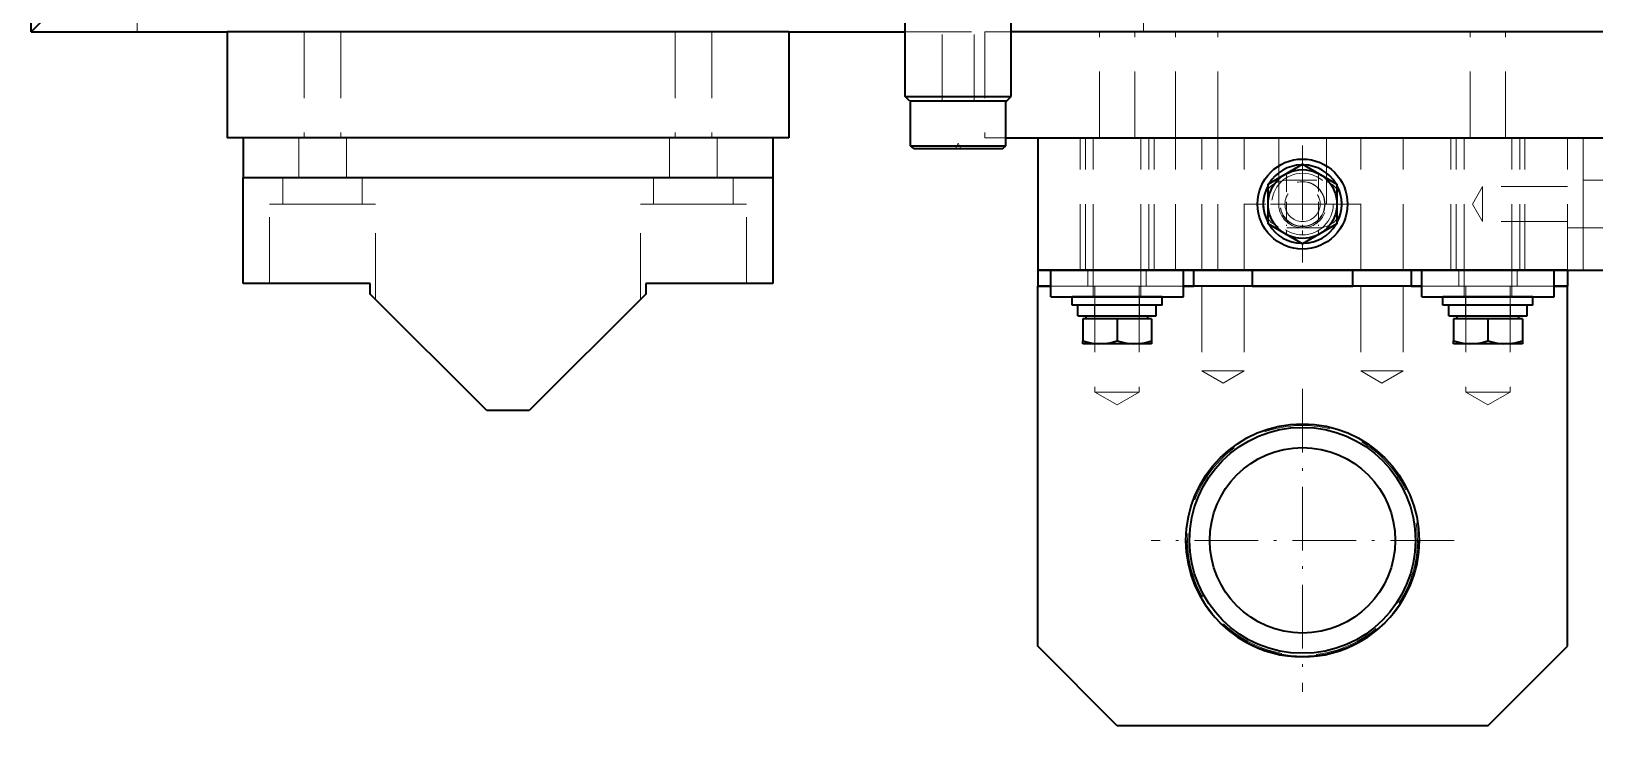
# Model space of a CAD drawing. Header units: millimetres. Extents: x -10155 to 20189, y -25550 to -22580.
# Drawn here: x -9696.2 to -9401.1, y -23986 to -23854.9 of the extents above; entities that cross this region are included whole.
import ezdxf

# ---------------------------------------------------------------- set-up
doc = ezdxf.new("R2010")
doc.units = ezdxf.units.MM
for name, pattern in [('CENTER-HOKUTO', [23, 20, -1, 1, -1]), ('DASHDOT', [18.5, 12, -3, 0.5, -3]), ('HIDDEN-HOKUTO', [3.8, 2.5, -1.3])]:
    doc.linetypes.add(name, pattern=pattern)
doc.layers.add('AM_7', color=2, linetype='CENTER-HOKUTO', lineweight=30)
doc.layers.add('AM_HID', color=1, linetype='HIDDEN-HOKUTO', lineweight=25)

msp = doc.modelspace()

# ---------------------------------------------------------------- linework, layer by layer
at = {"color": 7, "lineweight": 35, "ltscale": 0.25}
msp.add_line((-9696.248, -23855.004), (-9696.248, -23845.004), dxfattribs=at)
at = {"color": 7, "lineweight": 35}
for p, q in [((-9531.248, -23867.204), (-9531.248, -23845.704)), ((-9511.248, -23867.204), (-9511.248, -23845.704)), ((-9696.248, -23855.004), (-9659.248, -23855.004)), ((-9659.248, -23855.004), (-9659.248, -23875.004)), ((-9553.248, -23855.004), (-9659.248, -23855.004)), ((-9553.248, -23855.004), (-9531.248, -23855.004)), ((-9553.248, -23855.004), (-9553.248, -23875.004)), ((-9379.248, -23855.004), (-9511.248, -23855.004)), ((-9553.248, -23875.004), (-9659.248, -23875.004)), ((-9556.248, -23875.004), (-9656.248, -23875.004)), ((-9512.248, -23875.004), (-9379.248, -23875.004)), ((-9506.248, -23875.004), (-9506.248, -23899.992)), ((-9656.248, -23882.504), (-9556.248, -23882.504)), ((-9656.248, -23902.504), (-9656.248, -23882.504)), ((-9656.248, -23882.504), (-9556.248, -23882.504)), ((-9556.248, -23882.504), (-9556.248, -23902.504)), ((-9632.248, -23902.504), (-9656.248, -23902.504)), ((-9556.248, -23902.504), (-9580.248, -23902.504)), ((-9506.248, -23899.992), (-9381.248, -23899.992)), ((-9506.248, -23899.992), (-9459.856, -23899.992)), ((-9406.248, -23899.992), (-9506.248, -23899.992)), ((-9610.248, -23926.504), (-9632.248, -23904.504)), ((-9580.248, -23904.504), (-9602.248, -23926.504)), ((-9506.248, -23970.992), (-9506.248, -23902.992)), ((-9503.748, -23904.992), (-9478.748, -23904.992)), ((-9433.748, -23902.992), (-9478.748, -23902.992)), ((-9433.748, -23904.992), (-9408.748, -23904.992)), ((-9406.248, -23970.992), (-9406.248, -23902.992)), ((-9491.248, -23985.992), (-9506.248, -23970.992)), ((-9421.248, -23985.992), (-9406.248, -23970.992)), ((-9421.248, -23985.992), (-9491.248, -23985.992))]:
    msp.add_line(p, q, dxfattribs=at)
at = {"color": 7, "lineweight": 35, "ltscale": 0.176777}
msp.add_line((-9696.248, -23855.004), (-9691.248, -23850.004), dxfattribs=at)
msp.add_line((-9696.248, -23855.004), (-9691.248, -23850.004), dxfattribs=at)
at = {"color": 7, "lineweight": 35, "ltscale": 0.249988}
msp.add_line((-9531.248, -23867.204), (-9521.248, -23867.204), dxfattribs=at)
at = {"color": 7, "lineweight": 35, "ltscale": 0.02829}
msp.add_line((-9530.447, -23868.004), (-9531.248, -23867.204), dxfattribs=at)
at = {"color": 7, "lineweight": 35, "ltscale": 0.22998}
msp.add_line((-9530.447, -23868.004), (-9521.248, -23868.004), dxfattribs=at)
at = {"color": 7, "lineweight": 35, "ltscale": 0.2125}
for p, q in [((-9530.248, -23876.504), (-9530.248, -23868.004)), ((-9512.248, -23876.504), (-9512.248, -23868.004))]:
    msp.add_line(p, q, dxfattribs=at)
at = {"color": 7, "lineweight": 35, "ltscale": 0.250012}
msp.add_line((-9521.248, -23867.204), (-9511.248, -23867.204), dxfattribs=at)
at = {"color": 7, "lineweight": 35, "ltscale": 0.230017}
msp.add_line((-9521.248, -23868.004), (-9512.047, -23868.004), dxfattribs=at)
at = {"color": 7, "lineweight": 35, "ltscale": 0.028281}
msp.add_line((-9512.047, -23868.004), (-9511.248, -23867.204), dxfattribs=at)
at = {"color": 7, "lineweight": 35, "ltscale": 0.1875}
for p, q in [((-9656.248, -23875.004), (-9656.248, -23882.504)), ((-9556.248, -23875.004), (-9556.248, -23882.504))]:
    msp.add_line(p, q, dxfattribs=at)
at = {"color": 7, "lineweight": 35, "ltscale": 0.224988}
msp.add_line((-9530.248, -23876.504), (-9521.248, -23876.504), dxfattribs=at)
at = {"color": 7, "lineweight": 35, "ltscale": 0.019527}
for p, q in [((-9529.647, -23877.004), (-9530.248, -23876.504)), ((-9512.848, -23877.004), (-9512.248, -23876.504))]:
    msp.add_line(p, q, dxfattribs=at)
at = {"color": 7, "lineweight": 35, "ltscale": 0.209998}
for p, q in [((-9529.647, -23877.004), (-9521.248, -23877.004)), ((-9521.248, -23877.004), (-9512.848, -23877.004))]:
    msp.add_line(p, q, dxfattribs=at)
at = {"color": 7, "lineweight": 35, "ltscale": 0.225012}
msp.add_line((-9521.248, -23876.504), (-9512.248, -23876.504), dxfattribs=at)
at = {"color": 7, "lineweight": 35, "ltscale": 0.187614}
for p, q in [((-9462.748, -23883.747), (-9456.248, -23879.996)), ((-9456.248, -23879.996), (-9449.748, -23883.747))]:
    msp.add_line(p, q, dxfattribs=at)
at = {"color": 7, "lineweight": 35, "ltscale": 0.093917}
for p, q in [((-9462.748, -23887.504), (-9462.748, -23883.747)), ((-9449.748, -23883.747), (-9449.748, -23887.504))]:
    msp.add_line(p, q, dxfattribs=at)
at = {"color": 7, "lineweight": 35, "ltscale": 0.093916}
for p, q in [((-9462.748, -23891.261), (-9462.748, -23887.504)), ((-9449.748, -23887.504), (-9449.748, -23891.261))]:
    msp.add_line(p, q, dxfattribs=at)
at = {"color": 7, "lineweight": 35, "ltscale": 0.187615}
for p, q in [((-9456.248, -23895.011), (-9462.748, -23891.261)), ((-9449.748, -23891.261), (-9456.248, -23895.011))]:
    msp.add_line(p, q, dxfattribs=at)
at = {"color": 7, "lineweight": 35, "ltscale": 0.05}
for p, q in [((-9632.248, -23904.504), (-9632.248, -23902.504)), ((-9580.248, -23902.504), (-9580.248, -23904.504)), ((-9478.748, -23902.992), (-9476.748, -23902.992)), ((-9435.748, -23902.992), (-9433.748, -23902.992)), ((-9498.647, -23908.592), (-9498.647, -23906.592)), ((-9483.848, -23908.592), (-9483.848, -23906.592)), ((-9483.848, -23908.592), (-9483.848, -23906.592)), ((-9428.647, -23908.592), (-9428.647, -23906.592)), ((-9413.848, -23908.592), (-9413.848, -23906.592)), ((-9413.848, -23908.592), (-9413.848, -23906.592))]:
    msp.add_line(p, q, dxfattribs=at)
at = {"color": 7, "lineweight": 35, "ltscale": 0.075}
for p, q in [((-9506.248, -23899.992), (-9506.248, -23902.992)), ((-9476.748, -23902.992), (-9476.748, -23899.992)), ((-9465.748, -23899.992), (-9465.748, -23902.992)), ((-9446.748, -23902.992), (-9446.748, -23899.992)), ((-9435.748, -23899.992), (-9435.748, -23902.992)), ((-9406.248, -23899.992), (-9406.248, -23902.992)), ((-9406.248, -23899.992), (-9403.248, -23899.992))]:
    msp.add_line(p, q, dxfattribs=at)
at = {"color": 7, "lineweight": 35, "ltscale": 0.125}
for p, q in [((-9503.748, -23904.992), (-9503.748, -23899.992)), ((-9478.748, -23904.992), (-9478.748, -23899.992)), ((-9478.748, -23904.992), (-9478.748, -23899.992)), ((-9433.748, -23904.992), (-9433.748, -23899.992)), ((-9408.748, -23904.992), (-9408.748, -23899.992)), ((-9408.748, -23904.992), (-9408.748, -23899.992))]:
    msp.add_line(p, q, dxfattribs=at)
at = {"color": 7, "lineweight": 35, "ltscale": 0.0625}
for p, q in [((-9503.748, -23902.992), (-9506.248, -23902.992)), ((-9506.248, -23902.992), (-9503.748, -23902.992)), ((-9406.248, -23902.992), (-9408.748, -23902.992)), ((-9408.748, -23902.992), (-9406.248, -23902.992))]:
    msp.add_line(p, q, dxfattribs=at)
at = {"color": 7, "lineweight": 35, "ltscale": 0.04}
for p, q in [((-9499.748, -23906.592), (-9499.748, -23904.992)), ((-9482.748, -23906.592), (-9482.748, -23904.992)), ((-9482.748, -23906.592), (-9482.748, -23904.992)), ((-9429.748, -23906.592), (-9429.748, -23904.992)), ((-9412.748, -23906.592), (-9412.748, -23904.992)), ((-9412.748, -23906.592), (-9412.748, -23904.992))]:
    msp.add_line(p, q, dxfattribs=at)
at = {"color": 7, "lineweight": 35, "ltscale": 0.425}
for p, q in [((-9482.748, -23904.992), (-9499.748, -23904.992)), ((-9412.748, -23904.992), (-9429.748, -23904.992)), ((-9482.748, -23906.592), (-9499.748, -23906.592)), ((-9412.748, -23906.592), (-9429.748, -23906.592))]:
    msp.add_line(p, q, dxfattribs=at)
at = {"color": 7, "lineweight": 35, "ltscale": 0.475}
msp.add_line((-9465.748, -23902.992), (-9446.748, -23902.992), dxfattribs=at)
at = {"color": 7, "lineweight": 35, "ltscale": 0.369995}
for p, q in [((-9498.647, -23908.592), (-9483.848, -23908.592)), ((-9428.647, -23908.592), (-9413.848, -23908.592))]:
    msp.add_line(p, q, dxfattribs=at)
at = {"color": 7, "lineweight": 35, "ltscale": 0.1625}
for p, q in [((-9491.248, -23909.192), (-9497.748, -23909.192)), ((-9484.748, -23909.192), (-9491.248, -23909.192)), ((-9421.248, -23909.192), (-9427.748, -23909.192)), ((-9414.748, -23909.192), (-9421.248, -23909.192))]:
    msp.add_line(p, q, dxfattribs=at)
at = {"color": 7, "lineweight": 35, "ltscale": 0.102958}
for p, q in [((-9497.748, -23909.192), (-9497.748, -23913.311)), ((-9491.248, -23909.192), (-9491.248, -23913.311)), ((-9484.748, -23909.192), (-9484.748, -23913.311)), ((-9427.748, -23909.192), (-9427.748, -23913.311)), ((-9421.248, -23909.192), (-9421.248, -23913.311)), ((-9414.748, -23909.192), (-9414.748, -23913.311))]:
    msp.add_line(p, q, dxfattribs=at)
at = {"color": 7, "lineweight": 35, "ltscale": 0.015}
for p, q in [((-9497.062, -23909.192), (-9497.062, -23908.592)), ((-9485.433, -23909.192), (-9485.433, -23908.592)), ((-9485.433, -23909.192), (-9485.433, -23908.592)), ((-9427.062, -23909.192), (-9427.062, -23908.592)), ((-9415.433, -23909.192), (-9415.433, -23908.592)), ((-9415.433, -23909.192), (-9415.433, -23908.592))]:
    msp.add_line(p, q, dxfattribs=at)
at = {"color": 7, "lineweight": 35, "ltscale": 0.014542}
for p, q in [((-9497.748, -23913.892), (-9497.748, -23913.311)), ((-9484.748, -23913.311), (-9484.748, -23913.892)), ((-9427.748, -23913.892), (-9427.748, -23913.311)), ((-9414.748, -23913.311), (-9414.748, -23913.892))]:
    msp.add_line(p, q, dxfattribs=at)
at = {"color": 7, "lineweight": 35, "ltscale": 0.325}
for p, q in [((-9484.748, -23913.892), (-9497.748, -23913.892)), ((-9414.748, -23913.892), (-9427.748, -23913.892))]:
    msp.add_line(p, q, dxfattribs=at)
at = {"color": 7, "lineweight": 35, "ltscale": 0.2}
msp.add_line((-9602.248, -23926.504), (-9610.248, -23926.504), dxfattribs=at)
at = {"color": 7, "lineweight": 35}
for points in [[(-9497.748, -23913.311), (-9497.002, -23913.536), (-9496.247, -23913.714), (-9495.502, -23913.832), (-9494.751, -23913.887), (-9493.666, -23913.85), (-9492.59, -23913.681), (-9491.915, -23913.515), (-9491.248, -23913.311)], [(-9491.248, -23913.311), (-9490.502, -23913.536), (-9489.747, -23913.714), (-9489.002, -23913.832), (-9488.251, -23913.887), (-9487.166, -23913.85), (-9486.09, -23913.681), (-9485.415, -23913.515), (-9484.748, -23913.311)], [(-9427.748, -23913.311), (-9427.002, -23913.536), (-9426.247, -23913.714), (-9425.502, -23913.832), (-9424.751, -23913.887), (-9423.666, -23913.85), (-9422.59, -23913.681), (-9421.915, -23913.515), (-9421.248, -23913.311)], [(-9421.248, -23913.311), (-9420.502, -23913.536), (-9419.747, -23913.714), (-9419.002, -23913.832), (-9418.251, -23913.887), (-9417.166, -23913.85), (-9416.09, -23913.681), (-9415.415, -23913.515), (-9414.748, -23913.311)]]:
    msp.add_lwpolyline(points, dxfattribs=at)
for centre, radius in [((-9456.248, -23887.504), 8.5), ((-9456.248, -23887.504), 6.5), ((-9456.248, -23950.992), 22), ((-9456.248, -23950.992), 21.33), ((-9456.248, -23950.992), 17.5)]:
    msp.add_circle(centre, radius, dxfattribs=at)
for centre, radius, start, end in [((-9456.248, -23887.504), 7.4, 91.47551, 148.49878), ((-9456.248, -23887.504), 7.4, 31.50121, 88.52451), ((-9456.248, -23887.504), 7.4, 151.44738, 208.55262), ((-9456.248, -23887.504), 7.4, 331.44735, 28.55265), ((-9456.248, -23887.504), 7.4, 211.5012, 268.52453), ((-9456.248, -23887.504), 7.4, 271.47546, 328.49882), ((-9456.248, -23950.992), 22, 179.99999, 0)]:
    msp.add_arc(centre, radius, start, end, dxfattribs=at)
at = {"layer": 'AM_7', "color": 2, "linetype": 'DASHDOT', "lineweight": 13}
for p, q in [((-9456.248, -23876.454), (-9456.248, -23898.554)), ((-9445.197, -23887.504), (-9467.297, -23887.504)), ((-9456.248, -23922.392), (-9456.248, -23979.592)), ((-9427.647, -23950.992), (-9484.848, -23950.992))]:
    msp.add_line(p, q, dxfattribs=at)
at = {"layer": 'AM_7', "color": 2, "linetype": 'DASHDOT', "lineweight": 13, "ltscale": 0.2925}
for p, q in [((-9459.248, -23881.654), (-9459.248, -23893.354)), ((-9456.248, -23881.642), (-9456.248, -23893.342)), ((-9453.248, -23881.642), (-9453.248, -23893.342))]:
    msp.add_line(p, q, dxfattribs=at)
at = {"layer": 'AM_7', "color": 2, "linetype": 'DASHDOT', "lineweight": 13, "ltscale": 0.292505}
for p, q in [((-9453.397, -23887.504), (-9465.098, -23887.504)), ((-9450.397, -23887.492), (-9462.098, -23887.492)), ((-9447.397, -23887.492), (-9459.098, -23887.492))]:
    msp.add_line(p, q, dxfattribs=at)
at = {"layer": 'AM_HID', "color": 1, "lineweight": 13, "ltscale": 5}
for p, q in [((-9676.248, -23855.004), (-9676.248, -23665.004)), ((-9676.248, -23855.004), (-9676.248, -23665.004)), ((-9524.248, -23868.004), (-9524.248, -23767.004)), ((-9518.248, -23868.004), (-9518.248, -23767.004)), ((-9486.248, -23795.004), (-9486.248, -23855.004)), ((-9486.248, -23795.004), (-9486.248, -23855.004)), ((-9659.248, -23855.004), (-9553.248, -23855.004)), ((-9644.704, -23855.004), (-9644.704, -23875.004)), ((-9637.791, -23855.004), (-9637.791, -23875.004)), ((-9574.704, -23855.004), (-9574.704, -23875.004)), ((-9567.791, -23855.004), (-9567.791, -23875.004)), ((-9531.248, -23855.004), (-9379.248, -23855.004)), ((-9511.248, -23855.004), (-9516.248, -23855.004)), ((-9516.248, -23855.004), (-9516.248, -23875.004)), ((-9494.571, -23875.004), (-9494.571, -23855.004)), ((-9494.571, -23875.004), (-9494.571, -23855.004)), ((-9494.571, -23875.004), (-9494.571, -23855.004)), ((-9487.924, -23875.004), (-9487.924, -23855.004)), ((-9487.924, -23875.004), (-9487.924, -23855.004)), ((-9487.924, -23875.004), (-9487.924, -23855.004)), ((-9480.248, -23875.004), (-9480.248, -23855.004)), ((-9472.248, -23875.004), (-9472.248, -23855.004)), ((-9424.571, -23875.004), (-9424.571, -23855.004)), ((-9424.571, -23875.004), (-9424.571, -23855.004)), ((-9424.571, -23875.004), (-9424.571, -23855.004)), ((-9417.924, -23875.004), (-9417.924, -23855.004)), ((-9417.924, -23875.004), (-9417.924, -23855.004)), ((-9417.924, -23875.004), (-9417.924, -23855.004)), ((-9531.248, -23867.204), (-9521.247, -23867.204)), ((-9524.248, -23868.004), (-9521.248, -23868.004)), ((-9521.248, -23868.004), (-9518.248, -23868.004)), ((-9521.247, -23867.204), (-9511.248, -23867.204)), ((-9645.748, -23875.004), (-9645.748, -23882.504)), ((-9636.748, -23875.004), (-9636.748, -23882.504)), ((-9575.748, -23875.004), (-9575.748, -23882.504)), ((-9566.748, -23875.004), (-9566.748, -23882.504)), ((-9521.248, -23876.004), (-9521.748, -23877.004)), ((-9521.248, -23876.004), (-9520.748, -23877.004)), ((-9516.248, -23875.004), (-9512.248, -23875.004)), ((-9506.248, -23874.992), (-9381.248, -23874.992)), ((-9506.248, -23874.992), (-9506.248, -23875.004)), ((-9506.248, -23874.992), (-9406.248, -23874.992)), ((-9506.248, -23899.992), (-9506.248, -23874.992)), ((-9460.748, -23874.992), (-9506.248, -23874.992)), ((-9498.248, -23899.992), (-9498.248, -23874.992)), ((-9498.248, -23899.992), (-9498.248, -23874.992)), ((-9497.248, -23899.992), (-9497.248, -23874.992)), ((-9495.748, -23899.992), (-9495.748, -23874.992)), ((-9486.748, -23899.992), (-9486.748, -23874.992)), ((-9485.248, -23899.992), (-9485.248, -23874.992)), ((-9484.248, -23899.992), (-9484.248, -23874.992)), ((-9484.248, -23899.992), (-9484.248, -23874.992)), ((-9480.248, -23899.992), (-9480.248, -23874.992)), ((-9475.248, -23899.992), (-9475.248, -23874.992)), ((-9472.248, -23899.992), (-9472.248, -23874.992)), ((-9467.248, -23899.992), (-9467.248, -23874.992)), ((-9460.748, -23887.492), (-9460.748, -23874.992)), ((-9451.748, -23887.492), (-9451.748, -23874.992)), ((-9406.248, -23874.992), (-9451.748, -23874.992)), ((-9445.248, -23899.992), (-9445.248, -23874.992)), ((-9437.248, -23899.992), (-9437.248, -23874.992)), ((-9428.248, -23899.992), (-9428.248, -23874.992)), ((-9428.248, -23899.992), (-9428.248, -23874.992)), ((-9427.248, -23899.992), (-9427.248, -23874.992)), ((-9425.748, -23899.992), (-9425.748, -23874.992)), ((-9416.748, -23899.992), (-9416.748, -23874.992)), ((-9415.248, -23899.992), (-9415.248, -23874.992)), ((-9414.248, -23899.992), (-9414.248, -23874.992)), ((-9414.248, -23899.992), (-9414.248, -23874.992)), ((-9406.248, -23899.992), (-9406.248, -23874.992)), ((-9406.248, -23899.992), (-9406.248, -23874.992)), ((-9406.248, -23899.992), (-9406.248, -23874.992)), ((-9406.248, -23874.992), (-9403.248, -23874.992)), ((-9403.248, -23874.992), (-9403.248, -23899.992)), ((-9403.248, -23899.992), (-9403.248, -23874.992)), ((-9530.248, -23876.504), (-9521.247, -23876.504)), ((-9521.247, -23876.504), (-9512.248, -23876.504)), ((-9648.748, -23887.504), (-9648.748, -23882.504)), ((-9633.748, -23887.504), (-9633.748, -23882.504)), ((-9578.748, -23887.504), (-9578.748, -23882.504)), ((-9563.748, -23887.504), (-9563.748, -23882.504)), ((-9453.57, -23883.004), (-9459.248, -23883.004)), ((-9424.166, -23887.492), (-9422.248, -23884.169)), ((-9422.248, -23884.169), (-9422.248, -23889.086)), ((-9406.248, -23884.169), (-9422.248, -23884.169)), ((-9403.248, -23882.992), (-9381.248, -23882.992)), ((-9651.248, -23887.504), (-9644.248, -23887.504)), ((-9651.248, -23902.504), (-9651.248, -23887.504)), ((-9638.248, -23887.504), (-9644.248, -23887.504)), ((-9638.248, -23887.504), (-9631.248, -23887.504)), ((-9631.248, -23905.504), (-9631.248, -23887.504)), ((-9581.248, -23887.504), (-9574.248, -23887.504)), ((-9581.248, -23905.504), (-9581.248, -23887.504)), ((-9568.248, -23887.504), (-9574.248, -23887.504)), ((-9568.248, -23887.504), (-9561.248, -23887.504)), ((-9561.248, -23902.504), (-9561.248, -23887.504)), ((-9424.166, -23887.492), (-9422.248, -23890.816)), ((-9422.248, -23885.899), (-9422.248, -23890.816)), ((-9453.248, -23891.992), (-9459.239, -23892.004)), ((-9406.248, -23890.816), (-9422.248, -23890.816)), ((-9403.248, -23891.992), (-9406.248, -23891.992)), ((-9403.248, -23891.992), (-9381.248, -23891.992)), ((-9503.748, -23904.992), (-9503.748, -23899.992)), ((-9496.748, -23902.992), (-9496.748, -23899.992)), ((-9495.748, -23904.992), (-9495.748, -23899.992)), ((-9495.748, -23904.992), (-9495.748, -23899.992)), ((-9486.748, -23904.992), (-9486.748, -23899.992)), ((-9486.748, -23904.992), (-9486.748, -23899.992)), ((-9485.748, -23899.992), (-9485.748, -23902.992)), ((-9459.856, -23899.992), (-9406.248, -23899.992)), ((-9433.748, -23904.992), (-9433.748, -23899.992)), ((-9426.748, -23902.992), (-9426.748, -23899.992)), ((-9425.748, -23904.992), (-9425.748, -23899.992)), ((-9425.748, -23904.992), (-9425.748, -23899.992)), ((-9416.748, -23904.992), (-9416.748, -23899.992)), ((-9416.748, -23904.992), (-9416.748, -23899.992)), ((-9415.748, -23899.992), (-9415.748, -23902.992)), ((-9478.748, -23902.992), (-9503.748, -23902.992)), ((-9503.748, -23902.992), (-9496.748, -23902.992)), ((-9499.748, -23906.592), (-9499.748, -23904.992)), ((-9491.248, -23902.992), (-9496.748, -23902.992)), ((-9495.447, -23906.592), (-9495.447, -23904.992)), ((-9495.447, -23906.592), (-9495.447, -23904.992)), ((-9495.436, -23902.992), (-9495.436, -23922.992)), ((-9485.748, -23902.992), (-9491.248, -23902.992)), ((-9487.06, -23902.992), (-9487.06, -23922.992)), ((-9487.047, -23906.592), (-9487.047, -23904.992)), ((-9487.047, -23906.592), (-9487.047, -23904.992)), ((-9485.748, -23902.992), (-9478.748, -23902.992)), ((-9471.248, -23902.992), (-9476.748, -23902.992)), ((-9475.248, -23902.992), (-9475.248, -23918.992)), ((-9465.748, -23902.992), (-9471.248, -23902.992)), ((-9467.248, -23902.992), (-9467.248, -23918.992)), ((-9441.248, -23902.992), (-9446.748, -23902.992)), ((-9445.248, -23902.992), (-9445.248, -23918.992)), ((-9435.748, -23902.992), (-9441.248, -23902.992)), ((-9437.248, -23902.992), (-9437.248, -23918.992)), ((-9408.748, -23902.992), (-9433.748, -23902.992)), ((-9433.748, -23902.992), (-9426.748, -23902.992)), ((-9429.748, -23906.592), (-9429.748, -23904.992)), ((-9421.248, -23902.992), (-9426.748, -23902.992)), ((-9425.447, -23906.592), (-9425.447, -23904.992)), ((-9425.447, -23906.592), (-9425.447, -23904.992)), ((-9425.436, -23902.992), (-9425.436, -23922.992)), ((-9415.748, -23902.992), (-9421.248, -23902.992)), ((-9417.06, -23902.992), (-9417.06, -23922.992)), ((-9417.047, -23906.592), (-9417.047, -23904.992)), ((-9417.047, -23906.592), (-9417.047, -23904.992)), ((-9415.748, -23902.992), (-9408.748, -23902.992)), ((-9498.647, -23908.592), (-9498.647, -23906.592)), ((-9486.998, -23906.592), (-9495.498, -23906.592)), ((-9495.498, -23908.592), (-9495.498, -23906.592)), ((-9495.498, -23908.592), (-9495.498, -23906.592)), ((-9486.998, -23908.592), (-9486.998, -23906.592)), ((-9486.998, -23908.592), (-9486.998, -23906.592)), ((-9428.647, -23908.592), (-9428.647, -23906.592)), ((-9416.998, -23906.592), (-9425.498, -23906.592)), ((-9425.498, -23908.592), (-9425.498, -23906.592)), ((-9425.498, -23908.592), (-9425.498, -23906.592)), ((-9416.998, -23908.592), (-9416.998, -23906.592)), ((-9416.998, -23908.592), (-9416.998, -23906.592)), ((-9497.062, -23909.192), (-9497.062, -23908.592)), ((-9486.998, -23908.592), (-9495.498, -23908.592)), ((-9491.248, -23909.192), (-9491.248, -23913.311)), ((-9491.248, -23909.192), (-9491.248, -23913.311)), ((-9491.248, -23909.192), (-9491.248, -23913.311)), ((-9427.062, -23909.192), (-9427.062, -23908.592)), ((-9416.998, -23908.592), (-9425.498, -23908.592)), ((-9421.248, -23909.192), (-9421.248, -23913.311)), ((-9421.248, -23909.192), (-9421.248, -23913.311)), ((-9421.248, -23909.192), (-9421.248, -23913.311)), ((-9467.737, -23918.992), (-9475.248, -23918.992)), ((-9471.248, -23921.302), (-9475.248, -23918.992)), ((-9467.248, -23918.992), (-9474.758, -23918.992)), ((-9471.248, -23921.302), (-9467.248, -23918.992)), ((-9445.248, -23918.992), (-9437.737, -23918.992)), ((-9441.248, -23921.302), (-9445.248, -23918.992)), ((-9444.758, -23918.992), (-9437.248, -23918.992)), ((-9441.248, -23921.302), (-9437.248, -23918.992)), ((-9495.436, -23922.992), (-9487.572, -23922.992)), ((-9491.248, -23925.41), (-9495.436, -23922.992)), ((-9494.923, -23922.992), (-9487.06, -23922.992)), ((-9491.248, -23925.41), (-9487.06, -23922.992)), ((-9425.436, -23922.992), (-9417.572, -23922.992)), ((-9421.248, -23925.41), (-9425.436, -23922.992)), ((-9424.923, -23922.992), (-9417.06, -23922.992)), ((-9421.248, -23925.41), (-9417.06, -23922.992))]:
    msp.add_line(p, q, dxfattribs=at)
for points in [[(-9491.248, -23913.311), (-9491.993, -23913.536), (-9492.748, -23913.714), (-9493.493, -23913.832), (-9494.244, -23913.887), (-9495.329, -23913.85), (-9496.405, -23913.681), (-9497.08, -23913.515), (-9497.748, -23913.311)], [(-9491.248, -23913.311), (-9491.993, -23913.536), (-9492.748, -23913.714), (-9493.493, -23913.832), (-9494.244, -23913.887), (-9495.329, -23913.85), (-9496.405, -23913.681), (-9497.08, -23913.515), (-9497.748, -23913.311)], [(-9497.748, -23913.311), (-9497.002, -23913.536), (-9496.247, -23913.714), (-9495.502, -23913.832), (-9494.751, -23913.887), (-9493.666, -23913.85), (-9492.59, -23913.681), (-9491.915, -23913.515), (-9491.248, -23913.311)], [(-9484.748, -23913.311), (-9485.493, -23913.536), (-9486.248, -23913.714), (-9486.993, -23913.832), (-9487.744, -23913.887), (-9488.829, -23913.85), (-9489.905, -23913.681), (-9490.58, -23913.515), (-9491.248, -23913.311)], [(-9484.748, -23913.311), (-9485.493, -23913.536), (-9486.248, -23913.714), (-9486.993, -23913.832), (-9487.744, -23913.887), (-9488.829, -23913.85), (-9489.905, -23913.681), (-9490.58, -23913.515), (-9491.248, -23913.311)], [(-9491.248, -23913.311), (-9490.502, -23913.536), (-9489.747, -23913.714), (-9489.002, -23913.832), (-9488.251, -23913.887), (-9487.166, -23913.85), (-9486.09, -23913.681), (-9485.415, -23913.515), (-9484.748, -23913.311)], [(-9421.248, -23913.311), (-9421.993, -23913.536), (-9422.748, -23913.714), (-9423.493, -23913.832), (-9424.244, -23913.887), (-9425.329, -23913.85), (-9426.405, -23913.681), (-9427.08, -23913.515), (-9427.748, -23913.311)], [(-9421.248, -23913.311), (-9421.993, -23913.536), (-9422.748, -23913.714), (-9423.493, -23913.832), (-9424.244, -23913.887), (-9425.329, -23913.85), (-9426.405, -23913.681), (-9427.08, -23913.515), (-9427.748, -23913.311)], [(-9427.748, -23913.311), (-9427.002, -23913.536), (-9426.247, -23913.714), (-9425.502, -23913.832), (-9424.751, -23913.887), (-9423.666, -23913.85), (-9422.59, -23913.681), (-9421.915, -23913.515), (-9421.248, -23913.311)], [(-9414.748, -23913.311), (-9415.493, -23913.536), (-9416.248, -23913.714), (-9416.993, -23913.832), (-9417.744, -23913.887), (-9418.829, -23913.85), (-9419.905, -23913.681), (-9420.58, -23913.515), (-9421.248, -23913.311)], [(-9414.748, -23913.311), (-9415.493, -23913.536), (-9416.248, -23913.714), (-9416.993, -23913.832), (-9417.744, -23913.887), (-9418.829, -23913.85), (-9419.905, -23913.681), (-9420.58, -23913.515), (-9421.248, -23913.311)], [(-9421.248, -23913.311), (-9420.502, -23913.536), (-9419.747, -23913.714), (-9419.002, -23913.832), (-9418.251, -23913.887), (-9417.166, -23913.85), (-9416.09, -23913.681), (-9415.415, -23913.515), (-9414.748, -23913.311)]]:
    msp.add_lwpolyline(points, dxfattribs=at)
for centre, radius in [((-9456.248, -23887.504), 5.815), ((-9456.248, -23887.504), 4.25), ((-9456.248, -23887.504), 4.2), ((-9456.248, -23887.492), 3.324), ((-9456.248, -23950.992), 21.7)]:
    msp.add_circle(centre, radius, dxfattribs=at)
for centre, radius, start, end in [((-9456.248, -23887.504), 7.4, 88.52451, 91.47551), ((-9459.248, -23887.504), 4.5, 90, 270.11047), ((-9456.248, -23887.504), 7.4, 148.49878, 151.44738), ((-9453.248, -23887.492), 4.5, 270, 94.10777), ((-9456.248, -23887.504), 7.4, 28.55265, 31.50121), ((-9456.248, -23887.492), 4.5, 179.99999, 360), ((-9456.248, -23887.504), 7.4, 208.55262, 211.5012), ((-9456.248, -23887.504), 7.4, 328.49882, 331.44735), ((-9456.248, -23887.504), 7.4, 268.52453, 271.47546), ((-9456.248, -23950.992), 22, 0, 179.99999)]:
    msp.add_arc(centre, radius, start, end, dxfattribs=at)

doc.saveas('drawing.dxf')
